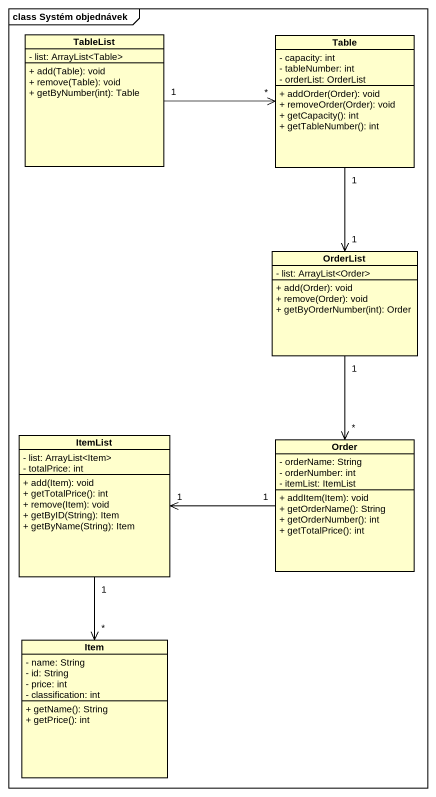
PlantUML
@startuml
mainframe class Systém objednávek
hide circle
hide empty members
skinparam classAttributeIconSize 0
class TableList {
  - list: ArrayList<Table>
  + add(Table): void
  + remove(Table): void
  + getByNumber(int): Table
}
class Table {
  - capacity: int
  - tableNumber: int
  - orderList: OrderList
  + addOrder(Order): void
  + removeOrder(Order): void
  + getCapacity(): int
  + getTableNumber(): int
}
class OrderList {
  - list: ArrayList<Order>
  + add(Order): void
  + remove(Order): void
  + getByOrderNumber(int): Order
}
class ItemList {
  - list: ArrayList<Item>
  - totalPrice: int
  + add(Item): void
  + getTotalPrice(): int
  + remove(Item): void
  + getByID(String): Item
  + getByName(String): Item
}
class Order {
  - orderName: String
  - orderNumber: int
  - itemList: ItemList
  + addItem(Item): void
  + getOrderName(): String
  + getOrderNumber(): int
  + getTotalPrice(): int
}
class Item {
  - name: String
  - id: String
  - price: int
  - classification: int
  + getName(): String
  + getPrice(): int
}
TableList "1" -right-> "*" Table
Table "1" --> "1" OrderList
OrderList "1" --> "*" Order
ItemList "1" --> "*" Item
Order "1" -left-> "1" ItemList
@enduml
